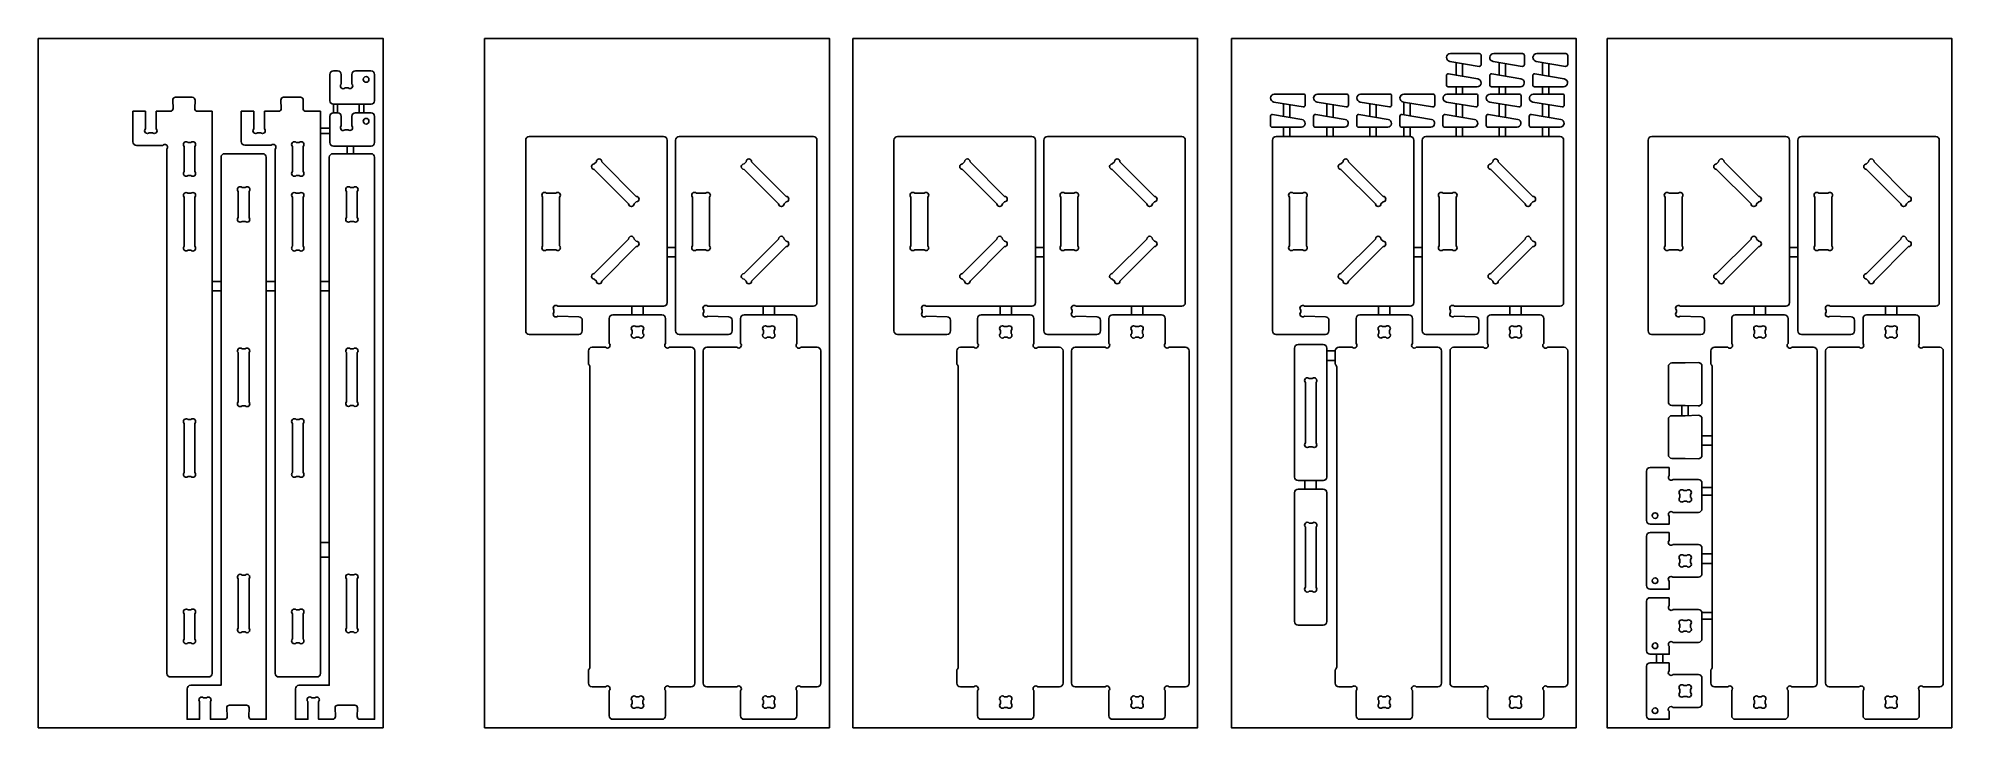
# Model space of a CAD drawing. Extents: x -481 to -348, y 386 to 434.
import ezdxf

# ---------------------------------------------------------------- set-up
doc = ezdxf.new("R2010")
doc.units = 0
doc.layers.get('0').update_dxf_attribs({"linetype": 'CONTINUOUS'})
doc.layers.add('ERASE', color=10, linetype='CONTINUOUS')

msp = doc.modelspace()

# ---------------------------------------------------------------- linework, layer by layer
at = {"linetype": 'CONTINUOUS'}
for p, q in [((-382.7, 431.43), (-382.7, 432.31)), ((-382.26, 431.36), (-382.26, 432.24)), ((-379.7, 431.44), (-379.7, 432.31)), ((-379.26, 431.36), (-379.26, 432.24)), ((-376.69, 431.44), (-376.69, 432.31)), ((-376.25, 431.36), (-376.25, 432.24)), ((-382.7, 430.12), (-382.7, 430.63)), ((-382.26, 430.12), (-382.26, 430.63)), ((-379.7, 430.12), (-379.7, 430.63)), ((-379.26, 430.12), (-379.26, 430.63)), ((-376.69, 430.12), (-376.69, 430.63)), ((-376.25, 430.12), (-376.25, 430.63)), ((-460.85, 428.82), (-460.85, 429.41)), ((-460.59, 429.41), (-460.59, 428.82)), ((-459.07, 428.82), (-459.07, 429.41)), ((-458.75, 429.41), (-458.75, 428.82)), ((-394.72, 428.57), (-394.72, 429.45)), ((-394.28, 428.5), (-394.28, 429.38)), ((-391.71, 428.57), (-391.71, 429.45)), ((-391.27, 428.5), (-391.27, 429.38)), ((-388.71, 428.57), (-388.71, 429.45)), ((-388.27, 428.5), (-388.27, 429.38)), ((-386.34, 430.12), (-386.34, 430.12)), ((-386.34, 428.68), (-386.34, 429.56)), ((-385.9, 428.61), (-385.9, 429.48)), ((-382.7, 428.57), (-382.7, 429.45)), ((-382.26, 428.5), (-382.26, 429.38)), ((-379.7, 428.57), (-379.7, 429.45)), ((-379.26, 428.5), (-379.26, 429.38)), ((-376.69, 428.57), (-376.69, 429.45)), ((-376.25, 428.5), (-376.25, 429.38)), ((-461.77, 427.74), (-461.11, 427.74)), ((-394.72, 427.16), (-394.72, 427.81)), ((-394.28, 427.16), (-394.28, 427.81)), ((-391.71, 427.16), (-391.71, 427.81)), ((-391.27, 427.16), (-391.27, 427.81)), ((-388.71, 427.16), (-388.71, 427.81)), ((-388.27, 427.16), (-388.27, 427.81)), ((-386.34, 427.15), (-386.34, 427.81)), ((-385.9, 427.15), (-385.9, 427.81)), ((-382.7, 427.16), (-382.7, 427.81)), ((-382.26, 427.16), (-382.26, 427.81)), ((-379.7, 427.16), (-379.7, 427.81)), ((-379.26, 427.16), (-379.26, 427.81)), ((-376.69, 427.16), (-376.69, 427.81)), ((-376.25, 427.16), (-376.25, 427.81)), ((-461.11, 427.37), (-461.77, 427.37)), ((-459.9, 425.97), (-459.9, 426.49)), ((-459.47, 426.49), (-459.47, 425.97)), ((-437.63, 419.44), (-437.04, 419.44)), ((-437.04, 418.78), (-437.63, 418.78)), ((-411.99, 419.44), (-411.4, 419.44)), ((-411.4, 418.78), (-411.99, 418.78)), ((-385.65, 419.44), (-385.06, 419.44)), ((-385.06, 418.78), (-385.65, 418.78)), ((-359.5, 419.44), (-358.91, 419.44)), ((-358.91, 418.78), (-359.5, 418.78)), ((-469.31, 417.08), (-468.69, 417.08)), ((-465.54, 417.08), (-464.92, 417.08)), ((-461.77, 417.08), (-461.15, 417.08)), ((-468.69, 416.41), (-469.31, 416.41)), ((-464.92, 416.41), (-465.54, 416.41)), ((-461.15, 416.41), (-461.77, 416.41)), ((-440.09, 414.75), (-440.09, 415.35)), ((-439.3, 415.35), (-439.3, 414.75)), ((-430.95, 414.75), (-430.95, 415.35)), ((-430.16, 415.35), (-430.16, 414.75)), ((-414.45, 414.75), (-414.45, 415.35)), ((-413.66, 415.35), (-413.66, 414.75)), ((-405.31, 414.75), (-405.31, 415.35)), ((-404.52, 415.35), (-404.52, 414.75)), ((-388.11, 414.75), (-388.11, 415.35)), ((-387.32, 415.35), (-387.32, 414.75)), ((-378.97, 414.75), (-378.97, 415.35)), ((-378.18, 415.35), (-378.18, 414.75)), ((-361.96, 414.75), (-361.96, 415.35)), ((-361.17, 415.35), (-361.17, 414.75)), ((-352.82, 414.75), (-352.82, 415.35)), ((-352.03, 415.35), (-352.03, 414.75)), ((-391.71, 412.24), (-391.12, 412.24)), ((-391.12, 411.58), (-391.71, 411.58)), ((-366.99, 407.73), (-366.99, 408.44)), ((-366.55, 408.43), (-366.55, 407.73)), ((-365.59, 406.32), (-364.87, 406.32)), ((-364.87, 405.67), (-365.59, 405.67)), ((-393.23, 402.62), (-393.23, 403.21)), ((-392.44, 403.21), (-392.44, 402.62)), ((-365.59, 402.73), (-364.87, 402.73)), ((-364.87, 402.19), (-365.59, 402.19)), ((-461.77, 398.91), (-461.15, 398.91)), ((-461.15, 397.88), (-461.77, 397.88)), ((-365.59, 398.12), (-364.87, 398.12)), ((-364.87, 397.45), (-365.59, 397.45)), ((-365.59, 394.02), (-364.87, 394.02)), ((-364.87, 393.57), (-365.59, 393.57)), ((-368.76, 390.53), (-368.76, 391.12)), ((-368.32, 390.53), (-368.32, 391.12))]:
    msp.add_line(p, q, dxfattribs=at)
for points in [[(-381.11, 432.05), (-383.14, 432.39, -0.920765), (-383.1, 432.94), (-381.09, 432.94, -0.414214), (-380.96, 432.81), (-380.96, 432.18, -0.463383)], [(-378.1, 432.05), (-380.13, 432.39, -0.920765), (-380.09, 432.94), (-378.08, 432.94, -0.414214), (-377.95, 432.81), (-377.95, 432.18, -0.463383)], [(-375.09, 432.05), (-377.13, 432.39, -0.920765), (-377.08, 432.94), (-375.07, 432.94, -0.414214), (-374.94, 432.81), (-374.94, 432.18, -0.463383)], [(-460.86, 429.41), (-458.25, 429.41, 0.414214), (-458, 429.66), (-458, 431.48, 0.414214), (-458.25, 431.73), (-459.33, 431.73, 0.414214), (-459.58, 431.48), (-459.58, 430.82, -1), (-459.84, 430.55), (-460.05, 430.55, -1), (-460.32, 430.82), (-460.32, 431.48, 0.414214), (-460.57, 431.73), (-460.86, 431.73, 0.414214), (-461.11, 431.48), (-461.11, 429.66, 0.414214)], [(-383.23, 431.52), (-381.2, 431.18, -0.920765), (-381.24, 430.63), (-383.25, 430.63, -0.414214), (-383.38, 430.76), (-383.38, 431.4, -0.463383)], [(-380.22, 431.52), (-378.19, 431.18, -0.920765), (-378.23, 430.63), (-380.24, 430.63, -0.414214), (-380.37, 430.76), (-380.37, 431.4, -0.463383)], [(-377.22, 431.52), (-375.18, 431.18, -0.920765), (-375.23, 430.63), (-377.24, 430.63, -0.414214), (-377.37, 430.76), (-377.37, 431.4, -0.463383)], [(-472.46, 426.29, 1), (-472.73, 426.55), (-474.57, 426.55, -0.414214), (-474.82, 426.8), (-474.82, 428.92), (-473.95, 428.92), (-473.95, 427.7, 1), (-473.68, 427.43), (-473.47, 427.43, 1), (-473.2, 427.7), (-473.2, 428.92), (-472.22, 428.92, 0.426021), (-472.03, 429.11), (-472.05, 429.7, -0.426021), (-471.86, 429.9), (-470.69, 429.9, -0.426021), (-470.5, 429.7), (-470.52, 429.11, 0.426021), (-470.33, 428.92), (-469.31, 428.92), (-469.31, 389.79, -0.414214), (-469.56, 389.54), (-472.21, 389.54, -0.414214), (-472.46, 389.79)], [(-464.92, 426.29, 1), (-465.19, 426.56), (-467.03, 426.56, -0.414214), (-467.28, 426.81), (-467.28, 428.92), (-466.41, 428.92), (-466.41, 427.7, 1), (-466.14, 427.43), (-465.93, 427.43, 1), (-465.66, 427.7), (-465.66, 428.92), (-464.68, 428.92, 0.426021), (-464.49, 429.12), (-464.52, 429.7, -0.426021), (-464.33, 429.9), (-463.15, 429.9, -0.426021), (-462.96, 429.7), (-462.98, 429.12, 0.426021), (-462.79, 428.92), (-461.77, 428.92), (-461.77, 389.79, -0.414214), (-462.02, 389.54), (-464.67, 389.54, -0.414214), (-464.92, 389.79)], [(-393.36, 429.22), (-395.39, 429.56, -0.920765), (-395.35, 430.12), (-393.34, 430.12, -0.414214), (-393.21, 429.99), (-393.21, 429.35, -0.463383)], [(-390.35, 429.22), (-392.39, 429.56, -0.920765), (-392.34, 430.12), (-390.33, 430.12, -0.414214), (-390.2, 429.99), (-390.2, 429.35, -0.463383)], [(-387.35, 429.22), (-389.38, 429.56, -0.920765), (-389.34, 430.12), (-387.33, 430.12, -0.414214), (-387.2, 429.99), (-387.2, 429.35, -0.463383)], [(-384.34, 429.22), (-386.38, 429.56, -0.920765), (-386.33, 430.12), (-384.32, 430.12, -0.414214), (-384.19, 429.99), (-384.19, 429.35, -0.463383)], [(-381.34, 429.22), (-383.38, 429.56, -0.920765), (-383.33, 430.12), (-381.32, 430.12, -0.414214), (-381.19, 429.99), (-381.19, 429.35, -0.463383)], [(-378.34, 429.22), (-380.37, 429.56, -0.920765), (-380.33, 430.12), (-378.31, 430.12, -0.414214), (-378.18, 429.99), (-378.18, 429.35, -0.463383)], [(-375.33, 429.22), (-377.37, 429.56, -0.920765), (-377.32, 430.12), (-375.31, 430.12, -0.414214), (-375.18, 429.99), (-375.18, 429.35, -0.463383)], [(-460.86, 426.49), (-458.25, 426.49, 0.414214), (-458, 426.74), (-458, 428.57, 0.414214), (-458.25, 428.82), (-459.33, 428.82, 0.414214), (-459.58, 428.57), (-459.58, 427.9, -1), (-459.84, 427.64), (-460.05, 427.64, -1), (-460.32, 427.9), (-460.32, 428.57, 0.414214), (-460.57, 428.82), (-460.86, 428.82, 0.414214), (-461.11, 428.57), (-461.11, 426.74, 0.414214)], [(-395.48, 428.7), (-393.45, 428.36, -0.920765), (-393.49, 427.81), (-395.5, 427.81, -0.414214), (-395.63, 427.94), (-395.63, 428.57, -0.463383)], [(-392.48, 428.7), (-390.44, 428.36, -0.920765), (-390.49, 427.81), (-392.5, 427.81, -0.414214), (-392.63, 427.94), (-392.63, 428.57, -0.463383)], [(-389.47, 428.7), (-387.44, 428.36, -0.920765), (-387.48, 427.81), (-389.49, 427.81, -0.414214), (-389.62, 427.94), (-389.62, 428.57, -0.463383)], [(-386.47, 428.7), (-384.43, 428.36, -0.920765), (-384.48, 427.81), (-386.49, 427.81, -0.414214), (-386.62, 427.94), (-386.62, 428.57, -0.463383)], [(-383.46, 428.7), (-381.43, 428.36, -0.920765), (-381.48, 427.81), (-383.49, 427.81, -0.414214), (-383.62, 427.94), (-383.62, 428.57, -0.463383)], [(-380.46, 428.7), (-378.42, 428.36, -0.920765), (-378.47, 427.81), (-380.48, 427.81, -0.414214), (-380.61, 427.94), (-380.61, 428.57, -0.463383)], [(-377.46, 428.7), (-375.42, 428.36, -0.920765), (-375.47, 427.81), (-377.48, 427.81, -0.414214), (-377.61, 427.94), (-377.61, 428.57, -0.463383)], [(-470.78, 426.75), (-470.99, 426.75, 1), (-471.25, 426.48), (-471.25, 424.72, 1), (-470.99, 424.45), (-470.78, 424.45, 1), (-470.51, 424.72), (-470.51, 426.48, 1)], [(-463.24, 426.75), (-463.45, 426.75, 1), (-463.72, 426.48), (-463.72, 424.72, 1), (-463.45, 424.45), (-463.24, 424.45, 1), (-462.97, 424.72), (-462.97, 426.48, 1)], [(-443.79, 413.38, 0.414214), (-443.54, 413.63), (-443.54, 414.37, 0.405499), (-443.78, 414.62), (-445.24, 414.66, -0.985188), (-445.51, 414.93), (-445.51, 415.08, -1), (-445.24, 415.35), (-437.88, 415.35, 0.414214), (-437.63, 415.6), (-437.63, 426.91, 0.414214), (-437.88, 427.16), (-447.23, 427.16, 0.414214), (-447.48, 426.91), (-447.48, 413.63, 0.414214), (-447.23, 413.38)], [(-433.36, 413.38, 0.414214), (-433.11, 413.63), (-433.11, 414.37, 0.405499), (-433.35, 414.62), (-434.81, 414.66, -0.985188), (-435.08, 414.93), (-435.08, 415.08, -1), (-434.81, 415.35), (-427.45, 415.35, 0.414214), (-427.2, 415.6), (-427.2, 426.91, 0.414214), (-427.45, 427.16), (-436.79, 427.16, 0.414214), (-437.04, 426.91), (-437.04, 413.63, 0.414214), (-436.79, 413.38)], [(-418.15, 413.38, 0.414214), (-417.9, 413.63), (-417.9, 414.37, 0.405499), (-418.14, 414.62), (-419.6, 414.66, -0.985188), (-419.87, 414.93), (-419.87, 415.08, -1), (-419.6, 415.35), (-412.24, 415.35, 0.414214), (-411.99, 415.6), (-411.99, 426.91, 0.414214), (-412.24, 427.16), (-421.59, 427.16, 0.414214), (-421.84, 426.91), (-421.84, 413.63, 0.414214), (-421.59, 413.38)], [(-407.72, 413.38, 0.414214), (-407.47, 413.63), (-407.47, 414.37, 0.405499), (-407.71, 414.62), (-409.17, 414.66, -0.985188), (-409.44, 414.93), (-409.44, 415.08, -1), (-409.17, 415.35), (-401.81, 415.35, 0.414214), (-401.56, 415.6), (-401.56, 426.91, 0.414214), (-401.81, 427.16), (-411.15, 427.16, 0.414214), (-411.4, 426.91), (-411.4, 413.63, 0.414214), (-411.15, 413.38)], [(-391.81, 413.38, 0.414214), (-391.56, 413.63), (-391.56, 414.37, 0.405499), (-391.8, 414.62), (-393.26, 414.66, -0.985188), (-393.52, 414.93), (-393.52, 415.08, -1), (-393.26, 415.35), (-385.9, 415.35, 0.414214), (-385.65, 415.6), (-385.65, 426.91, 0.414214), (-385.9, 427.16), (-395.24, 427.16, 0.414214), (-395.49, 426.91), (-395.49, 413.63, 0.414214), (-395.24, 413.38)], [(-381.37, 413.38, 0.414214), (-381.12, 413.63), (-381.12, 414.37, 0.405499), (-381.36, 414.62), (-382.83, 414.66, -0.985188), (-383.09, 414.93), (-383.09, 415.08, -1), (-382.82, 415.35), (-375.47, 415.35, 0.414214), (-375.22, 415.6), (-375.22, 426.91, 0.414214), (-375.47, 427.16), (-384.81, 427.16, 0.414214), (-385.06, 426.91), (-385.06, 413.63, 0.414214), (-384.81, 413.38)], [(-365.66, 413.38, 0.414214), (-365.41, 413.63), (-365.41, 414.37, 0.405499), (-365.65, 414.62), (-367.11, 414.66, -0.985188), (-367.37, 414.93), (-367.37, 415.08, -1), (-367.11, 415.35), (-359.75, 415.35, 0.414214), (-359.5, 415.6), (-359.5, 426.91, 0.414214), (-359.75, 427.16), (-369.09, 427.16, 0.414214), (-369.34, 426.91), (-369.34, 413.63, 0.414214), (-369.09, 413.38)], [(-355.22, 413.38, 0.414214), (-354.97, 413.63), (-354.97, 414.37, 0.405499), (-355.21, 414.62), (-356.68, 414.66, -0.985188), (-356.94, 414.93), (-356.94, 415.08, -1), (-356.67, 415.35), (-349.32, 415.35, 0.414214), (-349.07, 415.6), (-349.07, 426.91, 0.414214), (-349.32, 427.16), (-358.66, 427.16, 0.414214), (-358.91, 426.91), (-358.91, 413.63, 0.414214), (-358.66, 413.38)], [(-466.56, 386.59, -0.426021), (-466.75, 386.79), (-466.73, 387.38, 0.426021), (-466.92, 387.58), (-468.1, 387.58, 0.426021), (-468.29, 387.38), (-468.26, 386.79, -0.426021), (-468.45, 386.59), (-469.43, 386.59), (-469.43, 387.82, 1), (-469.7, 388.08), (-469.91, 388.08, 1), (-470.18, 387.82), (-470.18, 386.59), (-471.05, 386.59), (-471.05, 388.71, -0.414214), (-470.8, 388.96), (-468.69, 388.96), (-468.69, 425.57), (-468.69, 425.72, -0.414214), (-468.44, 425.97), (-468.29, 425.97), (-465.93, 425.97), (-465.79, 425.97, -0.414214), (-465.54, 425.72), (-465.54, 425.57), (-465.54, 386.59)], [(-459.02, 386.59, -0.426021), (-459.21, 386.79), (-459.19, 387.38, 0.426021), (-459.38, 387.58), (-460.56, 387.58, 0.426021), (-460.75, 387.38), (-460.73, 386.79, -0.426021), (-460.92, 386.59), (-461.9, 386.59), (-461.9, 387.82, 1), (-462.16, 388.09), (-462.37, 388.09, 1), (-462.64, 387.82), (-462.64, 386.59), (-463.51, 386.59), (-463.51, 388.71, -0.414214), (-463.26, 388.96), (-461.15, 388.96), (-461.15, 425.57), (-461.15, 425.72, -0.414214), (-460.9, 425.97), (-460.76, 425.97), (-458.39, 425.97), (-458.25, 425.97, -0.414214), (-458, 425.72), (-458, 425.57), (-458, 386.59)], [(-442.71, 424.88, -1), (-442.71, 425.26), (-442.56, 425.41, -1), (-442.18, 425.41), (-439.78, 423, -1), (-439.78, 422.62), (-439.93, 422.48, -1), (-440.31, 422.48)], [(-432.28, 424.88, -1), (-432.28, 425.26), (-432.13, 425.41, -1), (-431.75, 425.41), (-429.35, 423, -1), (-429.35, 422.62), (-429.49, 422.48, -1), (-429.87, 422.48)], [(-417.07, 424.88, -1), (-417.07, 425.26), (-416.92, 425.41, -1), (-416.54, 425.41), (-414.14, 423, -1), (-414.14, 422.62), (-414.29, 422.48, -1), (-414.67, 422.48)], [(-406.64, 424.88, -1), (-406.64, 425.26), (-406.49, 425.41, -1), (-406.11, 425.41), (-403.71, 423, -1), (-403.71, 422.62), (-403.85, 422.48, -1), (-404.23, 422.48)], [(-390.73, 424.88, -1), (-390.73, 425.26), (-390.58, 425.41, -1), (-390.2, 425.41), (-387.79, 423, -1), (-387.79, 422.62), (-387.94, 422.48, -1), (-388.32, 422.48)], [(-380.29, 424.88, -1), (-380.29, 425.26), (-380.15, 425.41, -1), (-379.77, 425.41), (-377.36, 423, -1), (-377.36, 422.62), (-377.51, 422.48, -1), (-377.89, 422.48)], [(-364.58, 424.88, -1), (-364.58, 425.26), (-364.43, 425.41, -1), (-364.05, 425.41), (-361.64, 423, -1), (-361.64, 422.62), (-361.79, 422.48, -1), (-362.17, 422.48)], [(-354.14, 424.88, -1), (-354.14, 425.26), (-353.99, 425.41, -1), (-353.61, 425.41), (-351.21, 423, -1), (-351.21, 422.62), (-351.36, 422.48, -1), (-351.74, 422.48)], [(-467.01, 421.26), (-467.22, 421.26, -1), (-467.49, 421.53), (-467.49, 423.34, -1), (-467.22, 423.61), (-467.01, 423.61, -1), (-466.74, 423.34), (-466.74, 421.53, -1)], [(-459.47, 421.26), (-459.68, 421.26, -1), (-459.95, 421.53), (-459.95, 423.34, -1), (-459.68, 423.61), (-459.47, 423.61, -1), (-459.2, 423.34), (-459.2, 421.53, -1)], [(-471.25, 419.52, 1), (-470.99, 419.25), (-470.78, 419.25, 1), (-470.51, 419.52), (-470.51, 422.94, 1), (-470.78, 423.21), (-470.99, 423.21, 1), (-471.25, 422.94)], [(-463.72, 419.52, 1), (-463.45, 419.25), (-463.24, 419.25, 1), (-462.97, 419.52), (-462.97, 422.94, 1), (-463.24, 423.21), (-463.45, 423.21, 1), (-463.72, 422.94)], [(-446.3, 419.55), (-446.3, 422.95, -1), (-446.03, 423.22), (-445.38, 423.22, -1), (-445.12, 422.95), (-445.12, 419.55, -1), (-445.38, 419.28), (-446.03, 419.28, -1)], [(-435.86, 419.55), (-435.86, 422.95, -1), (-435.59, 423.22), (-434.95, 423.22, -1), (-434.68, 422.95), (-434.68, 419.55, -1), (-434.95, 419.28), (-435.59, 419.28, -1)], [(-420.66, 419.55), (-420.66, 422.95, -1), (-420.39, 423.22), (-419.74, 423.22, -1), (-419.48, 422.95), (-419.48, 419.55, -1), (-419.74, 419.28), (-420.39, 419.28, -1)], [(-410.22, 419.55), (-410.22, 422.95, -1), (-409.95, 423.22), (-409.31, 423.22, -1), (-409.04, 422.95), (-409.04, 419.55, -1), (-409.31, 419.28), (-409.95, 419.28, -1)], [(-394.31, 419.55), (-394.31, 422.95, -1), (-394.04, 423.22), (-393.4, 423.22, -1), (-393.13, 422.95), (-393.13, 419.55, -1), (-393.4, 419.28), (-394.04, 419.28, -1)], [(-383.88, 419.55), (-383.88, 422.95, -1), (-383.61, 423.22), (-382.97, 423.22, -1), (-382.7, 422.95), (-382.7, 419.55, -1), (-382.97, 419.28), (-383.61, 419.28, -1)], [(-368.16, 419.55), (-368.16, 422.95, -1), (-367.89, 423.22), (-367.25, 423.22, -1), (-366.98, 422.95), (-366.98, 419.55, -1), (-367.25, 419.28), (-367.89, 419.28, -1)], [(-357.73, 419.55), (-357.73, 422.95, -1), (-357.46, 423.22), (-356.82, 423.22, -1), (-356.55, 422.95), (-356.55, 419.55, -1), (-356.82, 419.28), (-357.46, 419.28, -1)], [(-439.78, 419.5), (-442.18, 417.1, -1), (-442.56, 417.1), (-442.71, 417.24, -1), (-442.71, 417.62), (-440.31, 420.03, -1), (-439.93, 420.03), (-439.78, 419.88, -1)], [(-429.35, 419.5), (-431.75, 417.1, -1), (-432.13, 417.1), (-432.28, 417.24, -1), (-432.28, 417.62), (-429.87, 420.03, -1), (-429.49, 420.03), (-429.35, 419.88, -1)], [(-414.14, 419.5), (-416.54, 417.1, -1), (-416.92, 417.1), (-417.07, 417.24, -1), (-417.07, 417.62), (-414.67, 420.03, -1), (-414.29, 420.03), (-414.14, 419.88, -1)], [(-403.71, 419.5), (-406.11, 417.1, -1), (-406.49, 417.1), (-406.64, 417.24, -1), (-406.64, 417.62), (-404.23, 420.03, -1), (-403.85, 420.03), (-403.71, 419.88, -1)], [(-387.79, 419.5), (-390.2, 417.1, -1), (-390.58, 417.1), (-390.73, 417.24, -1), (-390.73, 417.62), (-388.32, 420.03, -1), (-387.94, 420.03), (-387.79, 419.88, -1)], [(-377.36, 419.5), (-379.77, 417.1, -1), (-380.15, 417.1), (-380.29, 417.24, -1), (-380.29, 417.62), (-377.89, 420.03, -1), (-377.51, 420.03), (-377.36, 419.88, -1)], [(-361.64, 419.5), (-364.05, 417.1, -1), (-364.43, 417.1), (-364.58, 417.24, -1), (-364.58, 417.62), (-362.17, 420.03, -1), (-361.79, 420.03), (-361.64, 419.88, -1)], [(-351.21, 419.5), (-353.61, 417.1, -1), (-353.99, 417.1), (-354.14, 417.24, -1), (-354.14, 417.62), (-351.74, 420.03, -1), (-351.36, 420.03), (-351.21, 419.88, -1)], [(-437.74, 414.5, 0.414214), (-437.99, 414.75), (-441.41, 414.75, 0.414214), (-441.66, 414.5), (-441.66, 412.76, -1), (-441.92, 412.49), (-442.86, 412.49, 0.414214), (-443.11, 412.24), (-443.11, 411.31, -0.233985), (-443.01, 411.11), (-443.01, 390.24, -0.233985), (-443.11, 390.04), (-443.11, 389.11, 0.414214), (-442.86, 388.86), (-441.92, 388.86, -1), (-441.66, 388.59), (-441.66, 386.84, 0.414214), (-441.41, 386.59), (-437.99, 386.59, 0.414214), (-437.74, 386.84), (-437.74, 388.59, -1), (-437.47, 388.86), (-435.96, 388.86, 0.414214), (-435.71, 389.11), (-435.71, 412.24, 0.414214), (-435.96, 412.49), (-437.47, 412.49, -1), (-437.74, 412.76)], [(-428.6, 386.84), (-428.6, 388.59, -1), (-428.33, 388.86), (-427.18, 388.86, 0.414214), (-426.93, 389.11), (-426.93, 412.24, 0.414214), (-427.18, 412.49), (-428.33, 412.49, -1), (-428.6, 412.76), (-428.6, 414.5, 0.414214), (-428.85, 414.75), (-432.27, 414.75, 0.414214), (-432.52, 414.5), (-432.52, 412.76, -1), (-432.78, 412.49), (-434.87, 412.49, 0.414214), (-435.12, 412.24), (-435.12, 389.11, 0.414214), (-434.87, 388.86), (-432.78, 388.86, -1), (-432.52, 388.59), (-432.52, 386.84, 0.414214), (-432.27, 386.59), (-428.85, 386.59, 0.414214)], [(-412.1, 414.5, 0.414214), (-412.35, 414.75), (-415.77, 414.75, 0.414214), (-416.02, 414.5), (-416.02, 412.76, -1), (-416.28, 412.49), (-417.22, 412.49, 0.414214), (-417.47, 412.24), (-417.47, 411.31, -0.233985), (-417.37, 411.11), (-417.37, 390.24, -0.233985), (-417.47, 390.04), (-417.47, 389.11, 0.414214), (-417.22, 388.86), (-416.28, 388.86, -1), (-416.02, 388.59), (-416.02, 386.84, 0.414214), (-415.77, 386.59), (-412.35, 386.59, 0.414214), (-412.1, 386.84), (-412.1, 388.59, -1), (-411.83, 388.86), (-410.32, 388.86, 0.414214), (-410.07, 389.11), (-410.07, 412.24, 0.414214), (-410.32, 412.49), (-411.83, 412.49, -1), (-412.1, 412.76)], [(-402.96, 386.84), (-402.96, 388.59, -1), (-402.69, 388.86), (-401.54, 388.86, 0.414214), (-401.29, 389.11), (-401.29, 412.24, 0.414214), (-401.54, 412.49), (-402.69, 412.49, -1), (-402.96, 412.76), (-402.96, 414.5, 0.414214), (-403.21, 414.75), (-406.63, 414.75, 0.414214), (-406.88, 414.5), (-406.88, 412.76, -1), (-407.14, 412.49), (-409.23, 412.49, 0.414214), (-409.48, 412.24), (-409.48, 389.11, 0.414214), (-409.23, 388.86), (-407.14, 388.86, -1), (-406.88, 388.59), (-406.88, 386.84, 0.414214), (-406.63, 386.59), (-403.21, 386.59, 0.414214)], [(-385.75, 414.5, 0.414214), (-386, 414.75), (-389.42, 414.75, 0.414214), (-389.67, 414.5), (-389.67, 412.76, -1), (-389.94, 412.49), (-390.87, 412.49, 0.414214), (-391.12, 412.24), (-391.12, 411.31, -0.233985), (-391.02, 411.11), (-391.02, 390.24, -0.233985), (-391.12, 390.04), (-391.12, 389.11, 0.414214), (-390.87, 388.86), (-389.94, 388.86, -1), (-389.67, 388.59), (-389.67, 386.84, 0.414214), (-389.42, 386.59), (-386, 386.59, 0.414214), (-385.75, 386.84), (-385.75, 388.59, -1), (-385.48, 388.86), (-383.97, 388.86, 0.414214), (-383.72, 389.11), (-383.72, 412.24, 0.414214), (-383.97, 412.49), (-385.48, 412.49, -1), (-385.75, 412.76)], [(-376.61, 386.84), (-376.61, 388.59, -1), (-376.34, 388.86), (-375.19, 388.86, 0.414214), (-374.94, 389.11), (-374.94, 412.24, 0.414214), (-375.19, 412.49), (-376.34, 412.49, -1), (-376.61, 412.76), (-376.61, 414.5, 0.414214), (-376.86, 414.75), (-380.28, 414.75, 0.414214), (-380.53, 414.5), (-380.53, 412.76, -1), (-380.8, 412.49), (-382.88, 412.49, 0.414214), (-383.13, 412.24), (-383.13, 389.11, 0.414214), (-382.88, 388.86), (-380.8, 388.86, -1), (-380.53, 388.59), (-380.53, 386.84, 0.414214), (-380.28, 386.59), (-376.86, 386.59, 0.414214)], [(-359.6, 414.5, 0.414214), (-359.85, 414.75), (-363.27, 414.75, 0.414214), (-363.52, 414.5), (-363.52, 412.76, -1), (-363.79, 412.49), (-364.72, 412.49, 0.414214), (-364.97, 412.24), (-364.97, 411.31, -0.233985), (-364.87, 411.11), (-364.87, 390.24, -0.233985), (-364.97, 390.04), (-364.97, 389.11, 0.414214), (-364.72, 388.86), (-363.79, 388.86, -1), (-363.52, 388.59), (-363.52, 386.84, 0.414214), (-363.27, 386.59), (-359.85, 386.59, 0.414214), (-359.6, 386.84), (-359.6, 388.59, -1), (-359.33, 388.86), (-357.82, 388.86, 0.414214), (-357.57, 389.11), (-357.57, 412.24, 0.414214), (-357.82, 412.49), (-359.33, 412.49, -1), (-359.6, 412.76)], [(-350.46, 386.84), (-350.46, 388.59, -1), (-350.19, 388.86), (-349.04, 388.86, 0.414214), (-348.79, 389.11), (-348.79, 412.24, 0.414214), (-349.04, 412.49), (-350.19, 412.49, -1), (-350.46, 412.76), (-350.46, 414.5, 0.414214), (-350.71, 414.75), (-354.13, 414.75, 0.414214), (-354.38, 414.5), (-354.38, 412.76, -1), (-354.65, 412.49), (-356.73, 412.49, 0.414214), (-356.98, 412.24), (-356.98, 389.11, 0.414214), (-356.73, 388.86), (-354.65, 388.86, -1), (-354.38, 388.59), (-354.38, 386.84, 0.414214), (-354.13, 386.59), (-350.71, 386.59, 0.414214)], [(-439.8, 413.19), (-439.59, 413.19, 1), (-439.32, 413.46), (-439.32, 413.66, 1), (-439.59, 413.93), (-439.8, 413.93, 1), (-440.07, 413.66), (-440.07, 413.46, 1)], [(-430.93, 413.46, 1), (-430.66, 413.19), (-430.45, 413.19, 1), (-430.18, 413.46), (-430.18, 413.66, 1), (-430.45, 413.93), (-430.66, 413.93, 1), (-430.93, 413.66)], [(-414.16, 413.19), (-413.95, 413.19, 1), (-413.68, 413.46), (-413.68, 413.66, 1), (-413.95, 413.93), (-414.16, 413.93, 1), (-414.43, 413.66), (-414.43, 413.46, 1)], [(-405.29, 413.46, 1), (-405.02, 413.19), (-404.81, 413.19, 1), (-404.54, 413.46), (-404.54, 413.66, 1), (-404.81, 413.93), (-405.02, 413.93, 1), (-405.29, 413.66)], [(-387.82, 413.19), (-387.61, 413.19, 1), (-387.34, 413.46), (-387.34, 413.66, 1), (-387.61, 413.93), (-387.82, 413.93, 1), (-388.08, 413.66), (-388.08, 413.46, 1)], [(-378.94, 413.46, 1), (-378.68, 413.19), (-378.47, 413.19, 1), (-378.2, 413.46), (-378.2, 413.66, 1), (-378.47, 413.93), (-378.68, 413.93, 1), (-378.94, 413.66)], [(-361.66, 413.19), (-361.46, 413.19, 1), (-361.19, 413.46), (-361.19, 413.66, 1), (-361.46, 413.93), (-361.66, 413.93, 1), (-361.93, 413.66), (-361.93, 413.46, 1)], [(-352.79, 413.46, 1), (-352.53, 413.19), (-352.32, 413.19, 1), (-352.05, 413.46), (-352.05, 413.66, 1), (-352.32, 413.93), (-352.53, 413.93, 1), (-352.79, 413.66)], [(-467.01, 408.42), (-467.22, 408.42, -1), (-467.49, 408.69), (-467.49, 412.12, -1), (-467.22, 412.38), (-467.01, 412.38, -1), (-466.74, 412.12), (-466.74, 408.69, -1)], [(-459.47, 408.43), (-459.68, 408.43, -1), (-459.95, 408.69), (-459.95, 412.12, -1), (-459.68, 412.38), (-459.47, 412.38, -1), (-459.2, 412.12), (-459.2, 408.69, -1)], [(-391.96, 412.68), (-393.7, 412.68, 0.414214), (-393.95, 412.43), (-393.95, 403.46, 0.414214), (-393.7, 403.21), (-391.96, 403.21, 0.414214), (-391.71, 403.46), (-391.71, 412.43, 0.414214)], [(-393.2, 405.84, 1), (-392.93, 405.57), (-392.73, 405.57, 1), (-392.46, 405.84), (-392.46, 410.05, 1), (-392.73, 410.31), (-392.93, 410.31, 1), (-393.2, 410.05)], [(-365.59, 411.18, 0.424126), (-365.85, 411.43), (-366.76, 411.4), (-367.68, 411.4, 0.414214), (-367.93, 411.15), (-367.93, 408.69, 0.414214), (-367.68, 408.44), (-366.76, 408.44), (-365.85, 408.41, 0.424126), (-365.59, 408.66)], [(-365.59, 407.51, 0.424126), (-365.85, 407.76), (-366.76, 407.73), (-367.68, 407.73, 0.414214), (-367.93, 407.48), (-367.93, 405.01, 0.414214), (-367.68, 404.76), (-366.76, 404.76), (-365.85, 404.73, 0.424126), (-365.59, 404.98)], [(-470.78, 407.46), (-470.99, 407.46, 1), (-471.25, 407.19), (-471.25, 403.77, 1), (-470.99, 403.5), (-470.78, 403.5, 1), (-470.51, 403.77), (-470.51, 407.19, 1)], [(-463.24, 407.46), (-463.45, 407.46, 1), (-463.72, 407.19), (-463.72, 403.77, 1), (-463.45, 403.5), (-463.24, 403.5, 1), (-462.97, 403.77), (-462.97, 407.19, 1)], [(-367.87, 404.12), (-369.2, 404.12, 0.414214), (-369.45, 403.86), (-369.45, 400.43, 0.414214), (-369.2, 400.18), (-367.87, 400.18), (-367.87, 400.74, -1), (-367.61, 401), (-365.84, 401, 0.414214), (-365.59, 401.25), (-365.59, 403.04, 0.414214), (-365.84, 403.29), (-367.61, 403.29, -1), (-367.87, 403.56)], [(-391.96, 402.62), (-393.7, 402.62, 0.414214), (-393.95, 402.37), (-393.95, 393.4, 0.414214), (-393.7, 393.15), (-391.96, 393.15, 0.414214), (-391.71, 393.4), (-391.71, 402.37, 0.414214)], [(-367.13, 402.04, 1), (-366.86, 401.77), (-366.65, 401.77, 1), (-366.38, 402.04), (-366.38, 402.25, 1), (-366.65, 402.52), (-366.86, 402.52, 1), (-367.13, 402.25)], [(-393.2, 395.78, 1), (-392.93, 395.51), (-392.73, 395.51, 1), (-392.46, 395.78), (-392.46, 399.98, 1), (-392.73, 400.25), (-392.93, 400.25, 1), (-393.2, 399.98)], [(-367.88, 399.59), (-369.2, 399.59, 0.414214), (-369.45, 399.34), (-369.45, 395.9, 0.414214), (-369.2, 395.65), (-367.88, 395.65), (-367.88, 396.21, -1), (-367.61, 396.48), (-365.84, 396.48, 0.414214), (-365.59, 396.73), (-365.59, 398.51, 0.414214), (-365.84, 398.76), (-367.61, 398.76, -1), (-367.88, 399.03)], [(-367.13, 397.51, 1), (-366.86, 397.25), (-366.65, 397.25, 1), (-366.38, 397.51), (-366.38, 397.72, 1), (-366.65, 397.99), (-366.86, 397.99, 1), (-367.13, 397.72)], [(-467.49, 392.94), (-467.49, 396.37, -1), (-467.22, 396.63), (-467.01, 396.63, -1), (-466.74, 396.37), (-466.74, 392.94, -1), (-467.01, 392.68), (-467.22, 392.68, -1)], [(-459.95, 392.94), (-459.95, 396.37, -1), (-459.68, 396.64), (-459.47, 396.64, -1), (-459.2, 396.37), (-459.2, 392.94, -1), (-459.47, 392.68), (-459.68, 392.68, -1)], [(-367.87, 395.06), (-369.2, 395.06, 0.414214), (-369.45, 394.81), (-369.45, 391.37, 0.414214), (-369.2, 391.12), (-367.87, 391.12), (-367.87, 391.68, -1), (-367.61, 391.95), (-365.84, 391.95, 0.414214), (-365.59, 392.2), (-365.59, 393.98, 0.414214), (-365.84, 394.23), (-367.61, 394.23, -1), (-367.87, 394.5)], [(-470.51, 392.17), (-470.51, 393.94, 1), (-470.78, 394.21), (-470.99, 394.21, 1), (-471.25, 393.94), (-471.25, 392.17, 1), (-470.99, 391.91), (-470.78, 391.91, 1)], [(-462.97, 392.18), (-462.97, 393.94, 1), (-463.24, 394.21), (-463.45, 394.21, 1), (-463.72, 393.94), (-463.72, 392.18, 1), (-463.45, 391.91), (-463.24, 391.91, 1)], [(-367.13, 392.99, 1), (-366.86, 392.72), (-366.65, 392.72, 1), (-366.38, 392.99), (-366.38, 393.2, 1), (-366.65, 393.46), (-366.86, 393.46, 1), (-367.13, 393.2)], [(-367.88, 390.53), (-369.2, 390.53, 0.414214), (-369.45, 390.28), (-369.45, 386.84, 0.414214), (-369.2, 386.59), (-367.88, 386.59), (-367.88, 387.15, -1), (-367.61, 387.42), (-365.84, 387.42, 0.414214), (-365.59, 387.67), (-365.59, 389.46, 0.414214), (-365.84, 389.71), (-367.61, 389.71, -1), (-367.88, 389.97)], [(-367.13, 388.46, 1), (-366.86, 388.19), (-366.65, 388.19, 1), (-366.38, 388.46), (-366.38, 388.67, 1), (-366.65, 388.94), (-366.86, 388.94, 1), (-367.13, 388.67)], [(-439.8, 387.42), (-439.59, 387.42, 1), (-439.32, 387.69), (-439.32, 387.89, 1), (-439.59, 388.16), (-439.8, 388.16, 1), (-440.07, 387.89), (-440.07, 387.69, 1)], [(-430.45, 387.42, 1), (-430.18, 387.69), (-430.18, 387.89, 1), (-430.45, 388.16), (-430.66, 388.16, 1), (-430.93, 387.89), (-430.93, 387.69, 1), (-430.66, 387.42)], [(-414.16, 387.42), (-413.95, 387.42, 1), (-413.68, 387.69), (-413.68, 387.89, 1), (-413.95, 388.16), (-414.16, 388.16, 1), (-414.43, 387.89), (-414.43, 387.69, 1)], [(-404.81, 387.42, 1), (-404.54, 387.69), (-404.54, 387.89, 1), (-404.81, 388.16), (-405.02, 388.16, 1), (-405.29, 387.89), (-405.29, 387.69, 1), (-405.02, 387.42)], [(-387.82, 387.42), (-387.61, 387.42, 1), (-387.34, 387.69), (-387.34, 387.89, 1), (-387.61, 388.16), (-387.82, 388.16, 1), (-388.08, 387.89), (-388.08, 387.69, 1)], [(-378.47, 387.42, 1), (-378.2, 387.69), (-378.2, 387.89, 1), (-378.47, 388.16), (-378.68, 388.16, 1), (-378.94, 387.89), (-378.94, 387.69, 1), (-378.68, 387.42)], [(-361.66, 387.42), (-361.46, 387.42, 1), (-361.19, 387.69), (-361.19, 387.89, 1), (-361.46, 388.16), (-361.66, 388.16, 1), (-361.93, 387.89), (-361.93, 387.69, 1)], [(-352.32, 387.42, 1), (-352.05, 387.69), (-352.05, 387.89, 1), (-352.32, 388.16), (-352.53, 388.16, 1), (-352.79, 387.89), (-352.79, 387.69, 1), (-352.53, 387.42)]]:
    msp.add_lwpolyline(points, format="xyb", close=True, dxfattribs=at)
for centre in [(-458.59, 431.14), (-458.59, 428.23), (-368.86, 400.77), (-368.86, 396.24), (-368.86, 391.71), (-368.86, 387.19)]:
    msp.add_circle(centre, 0.197, dxfattribs=at)
at = {"layer": 'ERASE'}
for points in [[(-481.41, 434), (-457.41, 434), (-457.41, 386), (-481.41, 386)], [(-450.34, 434), (-426.34, 434), (-426.34, 386), (-450.34, 386)], [(-424.7, 434), (-400.7, 434), (-400.7, 386), (-424.7, 386)], [(-398.35, 434), (-374.35, 434), (-374.35, 386), (-398.35, 386)], [(-372.2, 434), (-348.2, 434), (-348.2, 386), (-372.2, 386)]]:
    msp.add_lwpolyline(points, close=True, dxfattribs=at)

doc.saveas('drawing.dxf')
